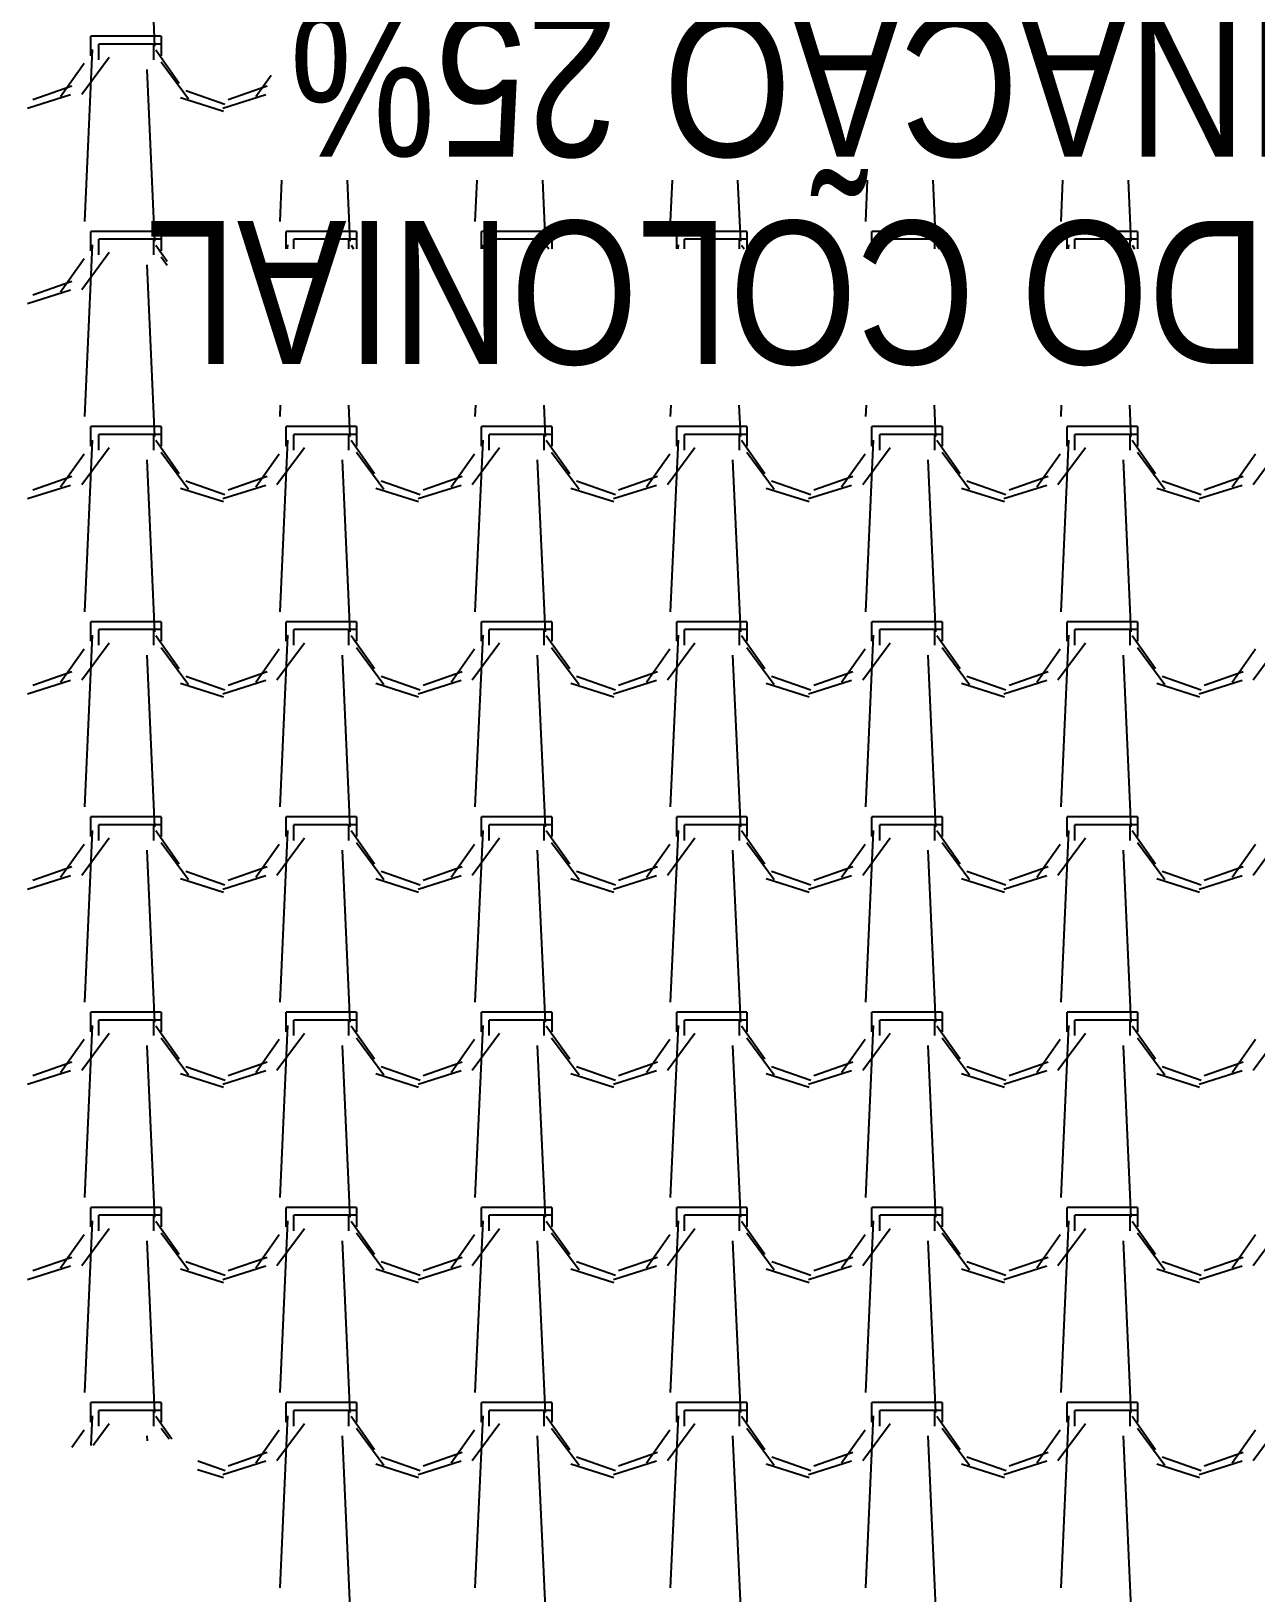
# Model space of a CAD drawing. Header units: millimetres. Extents: x 3923 to 4007, y 744 to 863.
# Drawn here: x 3933.869 to 3935.45, y 845.8 to 847.816 of the extents above; entities that cross this region are included whole.
import ezdxf
from ezdxf.enums import TextEntityAlignment as Align

# ---------------------------------------------------------------- set-up
doc = ezdxf.new("R2010")
doc.units = ezdxf.units.MM
doc.layers.add('-HIDRO', color=8, linetype='Continuous')
doc.layers.add('E-txt-g', color=3, linetype='Continuous')
doc.layers.add('E-Txt-W', color=7, linetype='Continuous', lineweight=20)
doc.styles.add('F2', font='ARIALN.TTF')
doc.styles.add('REG60', font='romans.shx', dxfattribs={"width": 0.8, "height": 0.15})
doc.styles.add('REG80', font='romans.shx', dxfattribs={"width": 0.8, "height": 0.2})

# ---------------------------------------------------------------- blocks, each defined once
blk = doc.blocks.new('TXT-AMB75')
at = {"layer": 'E-txt-g', "style": 'REG80', "width": 0.8, "flags": 8}
blk.add_attdef('TXT', text='', height=0.2, dxfattribs=at).set_placement((0.0055, 0.2964), align=Align.CENTER)
at = {"layer": 'E-Txt-W', "style": 'REG60', "width": 0.8, "flags": 8}
blk.add_attdef('TXT', text='', height=0.15, dxfattribs=at).set_placement((0.0055, 0.0271), align=Align.CENTER)

msp = doc.modelspace()

# ---------------------------------------------------------------- linework, layer by layer
at = {"layer": '-HIDRO', "linetype": 'Continuous'}
for p, q in [((3934.0183, 848.0186), (3934.0284, 847.7968)), ((3934.0268, 847.8096), (3933.9462, 847.8096)), ((3933.9462, 847.7844), (3933.9462, 847.8096)), ((3934.0369, 847.8096), (3934.0268, 847.8096)), ((3934.0369, 847.8096), (3934.0369, 847.7844)), ((3933.9343, 847.7347), (3933.9696, 847.7826)), ((3933.9479, 847.7923), (3933.9378, 847.5705)), ((3934.0268, 847.7995), (3933.9562, 847.7995)), ((3933.9562, 847.7793), (3933.9562, 847.7995)), ((3934.0268, 847.7995), (3934.0268, 847.7793)), ((3934.0369, 847.7995), (3934.0268, 847.7995)), ((3934.0299, 847.792), (3934.0601, 847.7492)), ((3933.907, 847.7317), (3933.9373, 847.7746)), ((3934.0183, 847.7666), (3934.0284, 847.5448)), ((3934.0368, 847.7766), (3934.0721, 847.7288)), ((3933.8711, 847.7279), (3933.9215, 847.7455)), ((3934.1231, 847.7279), (3934.1735, 847.7455)), ((3934.159, 847.7317), (3934.1786, 847.7595)), ((3933.8645, 847.7166), (3933.9199, 847.7343)), ((3934.0617, 847.7303), (3934.1171, 847.7127)), ((3934.0687, 847.7396), (3934.1191, 847.7219)), ((3934.1165, 847.7166), (3934.1719, 847.7343)), ((3934.1922, 847.6239), (3934.1898, 847.5705)), ((3934.2768, 847.6239), (3934.2804, 847.5448)), ((3934.4442, 847.6239), (3934.4418, 847.5705)), ((3934.5288, 847.6239), (3934.5324, 847.5448)), ((3934.6962, 847.6239), (3934.6938, 847.5705)), ((3934.7808, 847.6239), (3934.7844, 847.5448)), ((3934.9482, 847.6239), (3934.9458, 847.5705)), ((3935.0328, 847.6239), (3935.0364, 847.5448)), ((3935.2002, 847.6239), (3935.1978, 847.5705)), ((3935.2848, 847.6239), (3935.2884, 847.5448)), ((3933.9479, 847.5403), (3933.9378, 847.3185)), ((3934.0268, 847.5576), (3933.9462, 847.5576)), ((3933.9462, 847.5324), (3933.9462, 847.5576)), ((3934.0268, 847.5475), (3933.9562, 847.5475)), ((3933.9562, 847.5273), (3933.9562, 847.5475)), ((3934.0369, 847.5576), (3934.0268, 847.5576)), ((3934.0268, 847.5475), (3934.0268, 847.5273)), ((3934.0369, 847.5475), (3934.0268, 847.5475)), ((3934.0299, 847.54), (3934.0447, 847.5191)), ((3934.0369, 847.5576), (3934.0369, 847.5324)), ((3934.2788, 847.5576), (3934.1982, 847.5576)), ((3934.1982, 847.5353), (3934.1982, 847.5576)), ((3934.1999, 847.5403), (3934.1996, 847.5353)), ((3934.2788, 847.5475), (3934.2082, 847.5475)), ((3934.2082, 847.5353), (3934.2082, 847.5475)), ((3934.2889, 847.5576), (3934.2788, 847.5576)), ((3934.2788, 847.5475), (3934.2788, 847.5353)), ((3934.2889, 847.5475), (3934.2788, 847.5475)), ((3934.2819, 847.54), (3934.2852, 847.5353)), ((3934.2889, 847.5576), (3934.2889, 847.5353)), ((3934.5308, 847.5576), (3934.4502, 847.5576)), ((3934.4502, 847.5353), (3934.4502, 847.5576)), ((3934.4519, 847.5403), (3934.4516, 847.5353)), ((3934.5308, 847.5475), (3934.4602, 847.5475)), ((3934.4602, 847.5353), (3934.4602, 847.5475)), ((3934.5409, 847.5576), (3934.5308, 847.5576)), ((3934.5308, 847.5475), (3934.5308, 847.5353)), ((3934.5409, 847.5475), (3934.5308, 847.5475)), ((3934.5339, 847.54), (3934.5372, 847.5353)), ((3934.5409, 847.5576), (3934.5409, 847.5353)), ((3934.7828, 847.5576), (3934.7022, 847.5576)), ((3934.7022, 847.5353), (3934.7022, 847.5576)), ((3934.7039, 847.5403), (3934.7036, 847.5353)), ((3934.7828, 847.5475), (3934.7122, 847.5475)), ((3934.7122, 847.5353), (3934.7122, 847.5475)), ((3934.7929, 847.5576), (3934.7828, 847.5576)), ((3934.7828, 847.5475), (3934.7828, 847.5353)), ((3934.7929, 847.5475), (3934.7828, 847.5475)), ((3934.7859, 847.54), (3934.7892, 847.5353)), ((3934.7929, 847.5576), (3934.7929, 847.5353)), ((3935.0348, 847.5576), (3934.9542, 847.5576)), ((3934.9542, 847.5353), (3934.9542, 847.5576)), ((3934.9559, 847.5403), (3934.9556, 847.5353)), ((3935.0348, 847.5475), (3934.9642, 847.5475)), ((3934.9642, 847.5353), (3934.9642, 847.5475)), ((3935.0449, 847.5576), (3935.0348, 847.5576)), ((3935.0348, 847.5475), (3935.0348, 847.5353)), ((3935.0449, 847.5475), (3935.0348, 847.5475)), ((3935.0379, 847.54), (3935.0412, 847.5353)), ((3935.0449, 847.5576), (3935.0449, 847.5353)), ((3935.2868, 847.5576), (3935.2062, 847.5576)), ((3935.2062, 847.5353), (3935.2062, 847.5576)), ((3935.2079, 847.5403), (3935.2076, 847.5353)), ((3935.2868, 847.5475), (3935.2162, 847.5475)), ((3935.2162, 847.5353), (3935.2162, 847.5475)), ((3935.2969, 847.5576), (3935.2868, 847.5576)), ((3935.2868, 847.5475), (3935.2868, 847.5353)), ((3935.2969, 847.5475), (3935.2868, 847.5475)), ((3935.2899, 847.54), (3935.2932, 847.5353)), ((3935.2969, 847.5576), (3935.2969, 847.5353)), ((3933.907, 847.4797), (3933.9373, 847.5226)), ((3933.9343, 847.4827), (3933.9696, 847.5306)), ((3934.0368, 847.5246), (3934.0447, 847.514)), ((3934.0183, 847.5146), (3934.0284, 847.2928)), ((3933.8645, 847.4646), (3933.9199, 847.4823)), ((3933.8711, 847.4759), (3933.9215, 847.4935)), ((3934.1905, 847.3334), (3934.1898, 847.3185)), ((3934.2785, 847.3334), (3934.2804, 847.2928)), ((3934.4425, 847.3334), (3934.4418, 847.3185)), ((3934.5305, 847.3334), (3934.5324, 847.2928)), ((3934.6945, 847.3334), (3934.6938, 847.3185)), ((3934.7825, 847.3334), (3934.7844, 847.2928)), ((3934.9465, 847.3334), (3934.9458, 847.3185)), ((3935.0345, 847.3334), (3935.0364, 847.2928)), ((3935.1985, 847.3334), (3935.1978, 847.3185)), ((3935.2865, 847.3334), (3935.2884, 847.2928)), ((3934.0268, 847.3056), (3933.9462, 847.3056)), ((3933.9462, 847.2804), (3933.9462, 847.3056)), ((3934.0369, 847.3056), (3934.0268, 847.3056)), ((3934.0369, 847.3056), (3934.0369, 847.2804)), ((3934.2788, 847.3056), (3934.1982, 847.3056)), ((3934.1982, 847.2804), (3934.1982, 847.3056)), ((3934.2889, 847.3056), (3934.2788, 847.3056)), ((3934.2889, 847.3056), (3934.2889, 847.2804)), ((3934.5308, 847.3056), (3934.4502, 847.3056)), ((3934.4502, 847.2804), (3934.4502, 847.3056)), ((3934.5409, 847.3056), (3934.5308, 847.3056)), ((3934.5409, 847.3056), (3934.5409, 847.2804)), ((3934.7828, 847.3056), (3934.7022, 847.3056)), ((3934.7022, 847.2804), (3934.7022, 847.3056)), ((3934.7929, 847.3056), (3934.7828, 847.3056)), ((3934.7929, 847.3056), (3934.7929, 847.2804)), ((3935.0348, 847.3056), (3934.9542, 847.3056)), ((3934.9542, 847.2804), (3934.9542, 847.3056)), ((3935.0449, 847.3056), (3935.0348, 847.3056)), ((3935.0449, 847.3056), (3935.0449, 847.2804)), ((3935.2868, 847.3056), (3935.2062, 847.3056)), ((3935.2062, 847.2804), (3935.2062, 847.3056)), ((3935.2969, 847.3056), (3935.2868, 847.3056)), ((3935.2969, 847.3056), (3935.2969, 847.2804)), ((3933.9343, 847.2307), (3933.9696, 847.2785)), ((3933.9479, 847.2883), (3933.9378, 847.0665)), ((3934.0268, 847.2955), (3933.9562, 847.2955)), ((3933.9562, 847.2753), (3933.9562, 847.2955)), ((3934.0268, 847.2955), (3934.0268, 847.2753)), ((3934.0369, 847.2955), (3934.0268, 847.2955)), ((3934.0299, 847.288), (3934.0601, 847.2452)), ((3934.1863, 847.2307), (3934.2216, 847.2785)), ((3934.1999, 847.2883), (3934.1898, 847.0665)), ((3934.2788, 847.2955), (3934.2082, 847.2955)), ((3934.2082, 847.2753), (3934.2082, 847.2955)), ((3934.2788, 847.2955), (3934.2788, 847.2753)), ((3934.2889, 847.2955), (3934.2788, 847.2955)), ((3934.2819, 847.288), (3934.3121, 847.2452)), ((3934.4383, 847.2307), (3934.4736, 847.2785)), ((3934.4519, 847.2883), (3934.4418, 847.0665)), ((3934.5308, 847.2955), (3934.4602, 847.2955)), ((3934.4602, 847.2753), (3934.4602, 847.2955)), ((3934.5308, 847.2955), (3934.5308, 847.2753)), ((3934.5409, 847.2955), (3934.5308, 847.2955)), ((3934.5339, 847.288), (3934.5641, 847.2452)), ((3934.6903, 847.2307), (3934.7256, 847.2785)), ((3934.7039, 847.2883), (3934.6938, 847.0665)), ((3934.7828, 847.2955), (3934.7122, 847.2955)), ((3934.7122, 847.2753), (3934.7122, 847.2955)), ((3934.7828, 847.2955), (3934.7828, 847.2753)), ((3934.7929, 847.2955), (3934.7828, 847.2955)), ((3934.7859, 847.288), (3934.8161, 847.2452)), ((3934.9423, 847.2307), (3934.9776, 847.2785)), ((3934.9559, 847.2883), (3934.9458, 847.0665)), ((3935.0348, 847.2955), (3934.9642, 847.2955)), ((3934.9642, 847.2753), (3934.9642, 847.2955)), ((3935.0348, 847.2955), (3935.0348, 847.2753)), ((3935.0449, 847.2955), (3935.0348, 847.2955)), ((3935.0379, 847.288), (3935.0681, 847.2452)), ((3935.1943, 847.2307), (3935.2296, 847.2785)), ((3935.2079, 847.2883), (3935.1978, 847.0665)), ((3935.2868, 847.2955), (3935.2162, 847.2955)), ((3935.2162, 847.2753), (3935.2162, 847.2955)), ((3935.2868, 847.2955), (3935.2868, 847.2753)), ((3935.2969, 847.2955), (3935.2868, 847.2955)), ((3935.2899, 847.288), (3935.3202, 847.2452)), ((3935.4463, 847.2307), (3935.4816, 847.2785)), ((3933.907, 847.2277), (3933.9373, 847.2706)), ((3934.0183, 847.2626), (3934.0284, 847.0408)), ((3934.0368, 847.2726), (3934.0721, 847.2248)), ((3934.159, 847.2277), (3934.1893, 847.2706)), ((3934.2703, 847.2626), (3934.2804, 847.0408)), ((3934.2888, 847.2726), (3934.3241, 847.2248)), ((3934.411, 847.2277), (3934.4413, 847.2706)), ((3934.5223, 847.2626), (3934.5324, 847.0408)), ((3934.5408, 847.2726), (3934.5761, 847.2248)), ((3934.663, 847.2277), (3934.6933, 847.2706)), ((3934.7743, 847.2626), (3934.7844, 847.0408)), ((3934.7928, 847.2726), (3934.8281, 847.2248)), ((3934.915, 847.2277), (3934.9453, 847.2706)), ((3935.0263, 847.2626), (3935.0364, 847.0408)), ((3935.0448, 847.2726), (3935.0801, 847.2248)), ((3935.167, 847.2277), (3935.1973, 847.2706)), ((3935.2783, 847.2626), (3935.2884, 847.0408)), ((3935.2968, 847.2726), (3935.3321, 847.2248)), ((3935.419, 847.2277), (3935.4493, 847.2706)), ((3933.8711, 847.2239), (3933.9215, 847.2415)), ((3934.1231, 847.2239), (3934.1735, 847.2415)), ((3934.3751, 847.2239), (3934.4255, 847.2415)), ((3934.6271, 847.2239), (3934.6775, 847.2415)), ((3934.8791, 847.2239), (3934.9295, 847.2415)), ((3935.1311, 847.2239), (3935.1815, 847.2415)), ((3935.3831, 847.2239), (3935.4335, 847.2415)), ((3933.8645, 847.2126), (3933.9199, 847.2302)), ((3934.0617, 847.2263), (3934.1171, 847.2087)), ((3934.0687, 847.2356), (3934.1191, 847.2179)), ((3934.1165, 847.2126), (3934.1719, 847.2302)), ((3934.3137, 847.2263), (3934.3691, 847.2087)), ((3934.3207, 847.2356), (3934.3711, 847.2179)), ((3934.3685, 847.2126), (3934.4239, 847.2302)), ((3934.5657, 847.2263), (3934.6211, 847.2087)), ((3934.5727, 847.2356), (3934.6231, 847.2179)), ((3934.6205, 847.2126), (3934.6759, 847.2302)), ((3934.8177, 847.2263), (3934.8731, 847.2087)), ((3934.8247, 847.2356), (3934.8751, 847.2179)), ((3934.8725, 847.2126), (3934.9279, 847.2302)), ((3935.0697, 847.2263), (3935.1251, 847.2087)), ((3935.0767, 847.2356), (3935.1271, 847.2179)), ((3935.1245, 847.2126), (3935.1799, 847.2302)), ((3935.3217, 847.2263), (3935.3771, 847.2087)), ((3935.3287, 847.2356), (3935.3791, 847.2179)), ((3935.3765, 847.2126), (3935.4319, 847.2302)), ((3933.9479, 847.0363), (3933.9378, 846.8145)), ((3934.0268, 847.0536), (3933.9462, 847.0536)), ((3933.9462, 847.0284), (3933.9462, 847.0536)), ((3934.0268, 847.0435), (3933.9562, 847.0435)), ((3933.9562, 847.0233), (3933.9562, 847.0435)), ((3934.0369, 847.0536), (3934.0268, 847.0536)), ((3934.0268, 847.0435), (3934.0268, 847.0233)), ((3934.0369, 847.0435), (3934.0268, 847.0435)), ((3934.0299, 847.036), (3934.0601, 846.9932)), ((3934.0369, 847.0536), (3934.0369, 847.0284)), ((3934.1999, 847.0363), (3934.1898, 846.8145)), ((3934.2788, 847.0536), (3934.1982, 847.0536)), ((3934.1982, 847.0284), (3934.1982, 847.0536)), ((3934.2788, 847.0435), (3934.2082, 847.0435)), ((3934.2082, 847.0233), (3934.2082, 847.0435)), ((3934.2889, 847.0536), (3934.2788, 847.0536)), ((3934.2788, 847.0435), (3934.2788, 847.0233)), ((3934.2889, 847.0435), (3934.2788, 847.0435)), ((3934.2819, 847.036), (3934.3121, 846.9932)), ((3934.2889, 847.0536), (3934.2889, 847.0284)), ((3934.4519, 847.0363), (3934.4418, 846.8145)), ((3934.5308, 847.0536), (3934.4502, 847.0536)), ((3934.4502, 847.0284), (3934.4502, 847.0536)), ((3934.5308, 847.0435), (3934.4602, 847.0435)), ((3934.4602, 847.0233), (3934.4602, 847.0435)), ((3934.5409, 847.0536), (3934.5308, 847.0536)), ((3934.5308, 847.0435), (3934.5308, 847.0233)), ((3934.5409, 847.0435), (3934.5308, 847.0435)), ((3934.5339, 847.036), (3934.5641, 846.9932)), ((3934.5409, 847.0536), (3934.5409, 847.0284)), ((3934.7039, 847.0363), (3934.6938, 846.8145)), ((3934.7828, 847.0536), (3934.7022, 847.0536)), ((3934.7022, 847.0284), (3934.7022, 847.0536)), ((3934.7828, 847.0435), (3934.7122, 847.0435)), ((3934.7122, 847.0233), (3934.7122, 847.0435)), ((3934.7929, 847.0536), (3934.7828, 847.0536)), ((3934.7828, 847.0435), (3934.7828, 847.0233)), ((3934.7929, 847.0435), (3934.7828, 847.0435)), ((3934.7859, 847.036), (3934.8161, 846.9932)), ((3934.7929, 847.0536), (3934.7929, 847.0284)), ((3934.9559, 847.0363), (3934.9458, 846.8145)), ((3935.0348, 847.0536), (3934.9542, 847.0536)), ((3934.9542, 847.0284), (3934.9542, 847.0536)), ((3935.0348, 847.0435), (3934.9642, 847.0435)), ((3934.9642, 847.0233), (3934.9642, 847.0435)), ((3935.0449, 847.0536), (3935.0348, 847.0536)), ((3935.0348, 847.0435), (3935.0348, 847.0233)), ((3935.0449, 847.0435), (3935.0348, 847.0435)), ((3935.0379, 847.036), (3935.0681, 846.9932)), ((3935.0449, 847.0536), (3935.0449, 847.0284)), ((3935.2079, 847.0363), (3935.1978, 846.8145)), ((3935.2868, 847.0536), (3935.2062, 847.0536)), ((3935.2062, 847.0284), (3935.2062, 847.0536)), ((3935.2868, 847.0435), (3935.2162, 847.0435)), ((3935.2162, 847.0233), (3935.2162, 847.0435)), ((3935.2969, 847.0536), (3935.2868, 847.0536)), ((3935.2868, 847.0435), (3935.2868, 847.0233)), ((3935.2969, 847.0435), (3935.2868, 847.0435)), ((3935.2899, 847.036), (3935.3201, 846.9932)), ((3935.2969, 847.0536), (3935.2969, 847.0284)), ((3933.907, 846.9757), (3933.9373, 847.0186)), ((3933.9343, 846.9787), (3933.9696, 847.0265)), ((3934.0368, 847.0206), (3934.0721, 846.9728)), ((3934.159, 846.9757), (3934.1893, 847.0186)), ((3934.1863, 846.9787), (3934.2216, 847.0265)), ((3934.2888, 847.0206), (3934.3241, 846.9728)), ((3934.411, 846.9757), (3934.4413, 847.0186)), ((3934.4383, 846.9787), (3934.4736, 847.0265)), ((3934.5408, 847.0206), (3934.5761, 846.9728)), ((3934.663, 846.9757), (3934.6933, 847.0186)), ((3934.6903, 846.9787), (3934.7256, 847.0265)), ((3934.7928, 847.0206), (3934.8281, 846.9728)), ((3934.915, 846.9757), (3934.9453, 847.0186)), ((3934.9423, 846.9787), (3934.9776, 847.0265)), ((3935.0448, 847.0206), (3935.0801, 846.9728)), ((3935.167, 846.9757), (3935.1973, 847.0186)), ((3935.1943, 846.9787), (3935.2296, 847.0265)), ((3935.2968, 847.0206), (3935.3321, 846.9728)), ((3935.419, 846.9757), (3935.4493, 847.0186)), ((3935.4463, 846.9787), (3935.4816, 847.0265)), ((3934.0183, 847.0106), (3934.0284, 846.7888)), ((3934.2703, 847.0106), (3934.2804, 846.7888)), ((3934.5223, 847.0106), (3934.5324, 846.7888)), ((3934.7743, 847.0106), (3934.7844, 846.7888)), ((3935.0263, 847.0106), (3935.0364, 846.7888)), ((3935.2783, 847.0106), (3935.2884, 846.7888)), ((3933.8645, 846.9606), (3933.9199, 846.9782)), ((3933.8711, 846.9719), (3933.9215, 846.9895)), ((3934.0687, 846.9836), (3934.1191, 846.9659)), ((3934.1165, 846.9606), (3934.1719, 846.9782)), ((3934.1231, 846.9719), (3934.1735, 846.9895)), ((3934.3207, 846.9836), (3934.3711, 846.9659)), ((3934.3685, 846.9606), (3934.4239, 846.9782)), ((3934.3751, 846.9719), (3934.4255, 846.9895)), ((3934.5727, 846.9836), (3934.6231, 846.9659)), ((3934.6205, 846.9606), (3934.6759, 846.9782)), ((3934.6271, 846.9719), (3934.6775, 846.9895)), ((3934.8247, 846.9836), (3934.8751, 846.9659)), ((3934.8725, 846.9606), (3934.9279, 846.9782)), ((3934.8791, 846.9719), (3934.9295, 846.9895)), ((3935.0767, 846.9836), (3935.1271, 846.9659)), ((3935.1245, 846.9606), (3935.1799, 846.9782)), ((3935.1311, 846.9719), (3935.1815, 846.9895)), ((3935.3287, 846.9836), (3935.3791, 846.9659)), ((3935.3765, 846.9606), (3935.4319, 846.9782)), ((3935.3831, 846.9719), (3935.4335, 846.9895)), ((3934.0617, 846.9743), (3934.1171, 846.9567)), ((3934.3137, 846.9743), (3934.3691, 846.9567)), ((3934.5657, 846.9743), (3934.6211, 846.9567)), ((3934.8177, 846.9743), (3934.8731, 846.9567)), ((3935.0697, 846.9743), (3935.1251, 846.9567)), ((3935.3217, 846.9743), (3935.3771, 846.9567)), ((3934.0268, 846.8016), (3933.9462, 846.8016)), ((3933.9462, 846.7764), (3933.9462, 846.8016)), ((3934.0369, 846.8016), (3934.0268, 846.8016)), ((3934.0369, 846.8016), (3934.0369, 846.7764)), ((3934.2788, 846.8016), (3934.1982, 846.8016)), ((3934.1982, 846.7764), (3934.1982, 846.8016)), ((3934.2889, 846.8016), (3934.2788, 846.8016)), ((3934.2889, 846.8016), (3934.2889, 846.7764)), ((3934.5308, 846.8016), (3934.4502, 846.8016)), ((3934.4502, 846.7764), (3934.4502, 846.8016)), ((3934.5409, 846.8016), (3934.5308, 846.8016)), ((3934.5409, 846.8016), (3934.5409, 846.7764)), ((3934.7828, 846.8016), (3934.7022, 846.8016)), ((3934.7022, 846.7764), (3934.7022, 846.8016)), ((3934.7929, 846.8016), (3934.7828, 846.8016)), ((3934.7929, 846.8016), (3934.7929, 846.7764)), ((3935.0348, 846.8016), (3934.9542, 846.8016)), ((3934.9542, 846.7764), (3934.9542, 846.8016)), ((3935.0449, 846.8016), (3935.0348, 846.8016)), ((3935.0449, 846.8016), (3935.0449, 846.7764)), ((3935.2868, 846.8016), (3935.2062, 846.8016)), ((3935.2062, 846.7764), (3935.2062, 846.8016)), ((3935.2969, 846.8016), (3935.2868, 846.8016)), ((3935.2969, 846.8016), (3935.2969, 846.7764)), ((3933.9343, 846.7267), (3933.9696, 846.7745)), ((3933.9479, 846.7843), (3933.9378, 846.5625)), ((3934.0268, 846.7915), (3933.9562, 846.7915)), ((3933.9562, 846.7713), (3933.9562, 846.7915)), ((3934.0268, 846.7915), (3934.0268, 846.7713)), ((3934.0369, 846.7915), (3934.0268, 846.7915)), ((3934.0299, 846.784), (3934.0601, 846.7412)), ((3934.1863, 846.7267), (3934.2216, 846.7745)), ((3934.1999, 846.7843), (3934.1898, 846.5625)), ((3934.2788, 846.7915), (3934.2082, 846.7915)), ((3934.2082, 846.7713), (3934.2082, 846.7915)), ((3934.2788, 846.7915), (3934.2788, 846.7713)), ((3934.2889, 846.7915), (3934.2788, 846.7915)), ((3934.2819, 846.784), (3934.3121, 846.7412)), ((3934.4383, 846.7267), (3934.4736, 846.7745)), ((3934.4519, 846.7843), (3934.4418, 846.5625)), ((3934.5308, 846.7915), (3934.4602, 846.7915)), ((3934.4602, 846.7713), (3934.4602, 846.7915)), ((3934.5308, 846.7915), (3934.5308, 846.7713)), ((3934.5409, 846.7915), (3934.5308, 846.7915)), ((3934.5339, 846.784), (3934.5641, 846.7412)), ((3934.6903, 846.7267), (3934.7256, 846.7745)), ((3934.7039, 846.7843), (3934.6938, 846.5625)), ((3934.7828, 846.7915), (3934.7122, 846.7915)), ((3934.7122, 846.7713), (3934.7122, 846.7915)), ((3934.7828, 846.7915), (3934.7828, 846.7713)), ((3934.7929, 846.7915), (3934.7828, 846.7915)), ((3934.7859, 846.784), (3934.8161, 846.7412)), ((3934.9423, 846.7267), (3934.9776, 846.7745)), ((3934.9559, 846.7843), (3934.9458, 846.5625)), ((3935.0348, 846.7915), (3934.9642, 846.7915)), ((3934.9642, 846.7713), (3934.9642, 846.7915)), ((3935.0348, 846.7915), (3935.0348, 846.7713)), ((3935.0449, 846.7915), (3935.0348, 846.7915)), ((3935.0379, 846.784), (3935.0681, 846.7412)), ((3935.1943, 846.7267), (3935.2296, 846.7745)), ((3935.2079, 846.7843), (3935.1978, 846.5625)), ((3935.2868, 846.7915), (3935.2162, 846.7915)), ((3935.2162, 846.7713), (3935.2162, 846.7915)), ((3935.2868, 846.7915), (3935.2868, 846.7713)), ((3935.2969, 846.7915), (3935.2868, 846.7915)), ((3935.2899, 846.784), (3935.3201, 846.7412)), ((3935.4463, 846.7267), (3935.4816, 846.7745)), ((3933.907, 846.7237), (3933.9373, 846.7666)), ((3934.0183, 846.7586), (3934.0284, 846.5368)), ((3934.0368, 846.7686), (3934.0721, 846.7208)), ((3934.159, 846.7237), (3934.1893, 846.7666)), ((3934.2703, 846.7586), (3934.2804, 846.5368)), ((3934.2888, 846.7686), (3934.3241, 846.7208)), ((3934.411, 846.7237), (3934.4413, 846.7666)), ((3934.5223, 846.7586), (3934.5324, 846.5368)), ((3934.5408, 846.7686), (3934.5761, 846.7208)), ((3934.663, 846.7237), (3934.6933, 846.7666)), ((3934.7743, 846.7586), (3934.7844, 846.5368)), ((3934.7928, 846.7686), (3934.8281, 846.7208)), ((3934.915, 846.7237), (3934.9453, 846.7666)), ((3935.0263, 846.7586), (3935.0364, 846.5368)), ((3935.0448, 846.7686), (3935.0801, 846.7208)), ((3935.167, 846.7237), (3935.1973, 846.7666)), ((3935.2783, 846.7586), (3935.2884, 846.5368)), ((3935.2968, 846.7686), (3935.3321, 846.7208)), ((3935.419, 846.7237), (3935.4493, 846.7666)), ((3933.8711, 846.7199), (3933.9215, 846.7375)), ((3934.1231, 846.7199), (3934.1735, 846.7375)), ((3934.3751, 846.7199), (3934.4255, 846.7375)), ((3934.6271, 846.7199), (3934.6775, 846.7375)), ((3934.8791, 846.7199), (3934.9295, 846.7375)), ((3935.1311, 846.7199), (3935.1815, 846.7375)), ((3935.3831, 846.7199), (3935.4335, 846.7375)), ((3933.8645, 846.7086), (3933.9199, 846.7262)), ((3934.0617, 846.7223), (3934.1171, 846.7047)), ((3934.0687, 846.7316), (3934.1191, 846.7139)), ((3934.1165, 846.7086), (3934.1719, 846.7262)), ((3934.3137, 846.7223), (3934.3691, 846.7047)), ((3934.3207, 846.7316), (3934.3711, 846.7139)), ((3934.3685, 846.7086), (3934.4239, 846.7262)), ((3934.5657, 846.7223), (3934.6211, 846.7047)), ((3934.5727, 846.7316), (3934.6231, 846.7139)), ((3934.6205, 846.7086), (3934.6759, 846.7262)), ((3934.8177, 846.7223), (3934.8731, 846.7047)), ((3934.8247, 846.7316), (3934.8751, 846.7139)), ((3934.8725, 846.7086), (3934.9279, 846.7262)), ((3935.0697, 846.7223), (3935.1251, 846.7047)), ((3935.0767, 846.7316), (3935.1271, 846.7139)), ((3935.1245, 846.7086), (3935.1799, 846.7262)), ((3935.3217, 846.7223), (3935.3771, 846.7047)), ((3935.3287, 846.7316), (3935.3791, 846.7139)), ((3935.3765, 846.7086), (3935.4319, 846.7262)), ((3933.9479, 846.5323), (3933.9378, 846.3105)), ((3934.0268, 846.5496), (3933.9462, 846.5496)), ((3933.9462, 846.5244), (3933.9462, 846.5496)), ((3934.0268, 846.5395), (3933.9562, 846.5395)), ((3933.9562, 846.5193), (3933.9562, 846.5395)), ((3934.0369, 846.5496), (3934.0268, 846.5496)), ((3934.0268, 846.5395), (3934.0268, 846.5193)), ((3934.0369, 846.5395), (3934.0268, 846.5395)), ((3934.0299, 846.532), (3934.0601, 846.4892)), ((3934.0369, 846.5496), (3934.0369, 846.5244)), ((3934.1999, 846.5323), (3934.1898, 846.3105)), ((3934.2788, 846.5496), (3934.1982, 846.5496)), ((3934.1982, 846.5244), (3934.1982, 846.5496)), ((3934.2788, 846.5395), (3934.2082, 846.5395)), ((3934.2082, 846.5193), (3934.2082, 846.5395)), ((3934.2889, 846.5496), (3934.2788, 846.5496)), ((3934.2788, 846.5395), (3934.2788, 846.5193)), ((3934.2889, 846.5395), (3934.2788, 846.5395)), ((3934.2819, 846.532), (3934.3121, 846.4892)), ((3934.2889, 846.5496), (3934.2889, 846.5244)), ((3934.4519, 846.5323), (3934.4418, 846.3105)), ((3934.5308, 846.5496), (3934.4502, 846.5496)), ((3934.4502, 846.5244), (3934.4502, 846.5496)), ((3934.5308, 846.5395), (3934.4602, 846.5395)), ((3934.4602, 846.5193), (3934.4602, 846.5395)), ((3934.5409, 846.5496), (3934.5308, 846.5496)), ((3934.5308, 846.5395), (3934.5308, 846.5193)), ((3934.5409, 846.5395), (3934.5308, 846.5395)), ((3934.5339, 846.532), (3934.5641, 846.4892)), ((3934.5409, 846.5496), (3934.5409, 846.5244)), ((3934.7039, 846.5323), (3934.6938, 846.3105)), ((3934.7828, 846.5496), (3934.7022, 846.5496)), ((3934.7022, 846.5244), (3934.7022, 846.5496)), ((3934.7828, 846.5395), (3934.7122, 846.5395)), ((3934.7122, 846.5193), (3934.7122, 846.5395)), ((3934.7929, 846.5496), (3934.7828, 846.5496)), ((3934.7828, 846.5395), (3934.7828, 846.5193)), ((3934.7929, 846.5395), (3934.7828, 846.5395)), ((3934.7859, 846.532), (3934.8161, 846.4892)), ((3934.7929, 846.5496), (3934.7929, 846.5244)), ((3934.9559, 846.5323), (3934.9458, 846.3105)), ((3935.0348, 846.5496), (3934.9542, 846.5496)), ((3934.9542, 846.5244), (3934.9542, 846.5496)), ((3935.0348, 846.5395), (3934.9642, 846.5395)), ((3934.9642, 846.5193), (3934.9642, 846.5395)), ((3935.0449, 846.5496), (3935.0348, 846.5496)), ((3935.0348, 846.5395), (3935.0348, 846.5193)), ((3935.0449, 846.5395), (3935.0348, 846.5395)), ((3935.0379, 846.532), (3935.0681, 846.4892)), ((3935.0449, 846.5496), (3935.0449, 846.5244)), ((3935.2079, 846.5323), (3935.1978, 846.3105)), ((3935.2868, 846.5496), (3935.2062, 846.5496)), ((3935.2062, 846.5244), (3935.2062, 846.5496)), ((3935.2868, 846.5395), (3935.2162, 846.5395)), ((3935.2162, 846.5193), (3935.2162, 846.5395)), ((3935.2969, 846.5496), (3935.2868, 846.5496)), ((3935.2868, 846.5395), (3935.2868, 846.5193)), ((3935.2969, 846.5395), (3935.2868, 846.5395)), ((3935.2899, 846.532), (3935.3201, 846.4892)), ((3935.2969, 846.5496), (3935.2969, 846.5244)), ((3933.907, 846.4717), (3933.9373, 846.5146)), ((3933.9343, 846.4747), (3933.9696, 846.5225)), ((3934.0368, 846.5166), (3934.0721, 846.4688)), ((3934.159, 846.4717), (3934.1893, 846.5146)), ((3934.1863, 846.4747), (3934.2216, 846.5225)), ((3934.2888, 846.5166), (3934.3241, 846.4688)), ((3934.411, 846.4717), (3934.4413, 846.5146)), ((3934.4383, 846.4747), (3934.4736, 846.5225)), ((3934.5408, 846.5166), (3934.5761, 846.4688)), ((3934.663, 846.4717), (3934.6933, 846.5146)), ((3934.6903, 846.4747), (3934.7256, 846.5225)), ((3934.7928, 846.5166), (3934.8281, 846.4688)), ((3934.915, 846.4717), (3934.9453, 846.5146)), ((3934.9423, 846.4747), (3934.9776, 846.5225)), ((3935.0448, 846.5166), (3935.0801, 846.4688)), ((3935.167, 846.4717), (3935.1973, 846.5146)), ((3935.1943, 846.4747), (3935.2296, 846.5225)), ((3935.2968, 846.5166), (3935.3321, 846.4688)), ((3935.419, 846.4717), (3935.4493, 846.5146)), ((3935.4463, 846.4747), (3935.4816, 846.5225)), ((3934.0183, 846.5066), (3934.0284, 846.2848)), ((3934.2703, 846.5066), (3934.2804, 846.2848)), ((3934.5223, 846.5066), (3934.5324, 846.2848)), ((3934.7743, 846.5066), (3934.7844, 846.2848)), ((3935.0263, 846.5066), (3935.0364, 846.2848)), ((3935.2783, 846.5066), (3935.2884, 846.2848)), ((3933.8645, 846.4566), (3933.9199, 846.4742)), ((3933.8711, 846.4679), (3933.9215, 846.4855)), ((3934.0688, 846.4796), (3934.1192, 846.4619)), ((3934.1165, 846.4566), (3934.1719, 846.4742)), ((3934.1231, 846.4679), (3934.1735, 846.4855)), ((3934.3207, 846.4796), (3934.3711, 846.4619)), ((3934.3685, 846.4566), (3934.4239, 846.4742)), ((3934.3751, 846.4679), (3934.4255, 846.4855)), ((3934.5727, 846.4796), (3934.6231, 846.4619)), ((3934.6205, 846.4566), (3934.6759, 846.4742)), ((3934.6271, 846.4679), (3934.6775, 846.4855)), ((3934.8247, 846.4796), (3934.8751, 846.4619)), ((3934.8725, 846.4566), (3934.9279, 846.4742)), ((3934.8791, 846.4679), (3934.9295, 846.4855)), ((3935.0767, 846.4796), (3935.1271, 846.4619)), ((3935.1245, 846.4566), (3935.1799, 846.4742)), ((3935.1311, 846.4679), (3935.1815, 846.4855)), ((3935.3287, 846.4796), (3935.3791, 846.4619)), ((3935.3765, 846.4566), (3935.4319, 846.4742)), ((3935.3831, 846.4679), (3935.4335, 846.4855)), ((3934.0617, 846.4703), (3934.1171, 846.4527)), ((3934.3137, 846.4703), (3934.3691, 846.4527)), ((3934.5657, 846.4703), (3934.6211, 846.4527)), ((3934.8177, 846.4703), (3934.8731, 846.4527)), ((3935.0697, 846.4703), (3935.1251, 846.4527)), ((3935.3217, 846.4703), (3935.3771, 846.4527)), ((3934.0268, 846.2976), (3933.9462, 846.2976)), ((3933.9462, 846.2724), (3933.9462, 846.2976)), ((3934.0369, 846.2976), (3934.0268, 846.2976)), ((3934.0369, 846.2976), (3934.0369, 846.2724)), ((3934.2788, 846.2976), (3934.1982, 846.2976)), ((3934.1982, 846.2724), (3934.1982, 846.2976)), ((3934.2889, 846.2976), (3934.2788, 846.2976)), ((3934.2889, 846.2976), (3934.2889, 846.2724)), ((3934.5308, 846.2976), (3934.4502, 846.2976)), ((3934.4502, 846.2724), (3934.4502, 846.2976)), ((3934.5409, 846.2976), (3934.5308, 846.2976)), ((3934.5409, 846.2976), (3934.5409, 846.2724)), ((3934.7828, 846.2976), (3934.7022, 846.2976)), ((3934.7022, 846.2724), (3934.7022, 846.2976)), ((3934.7929, 846.2976), (3934.7828, 846.2976)), ((3934.7929, 846.2976), (3934.7929, 846.2724)), ((3935.0348, 846.2976), (3934.9542, 846.2976)), ((3934.9542, 846.2724), (3934.9542, 846.2976)), ((3935.0449, 846.2976), (3935.0348, 846.2976)), ((3935.0449, 846.2976), (3935.0449, 846.2724)), ((3935.2868, 846.2976), (3935.2062, 846.2976)), ((3935.2062, 846.2724), (3935.2062, 846.2976)), ((3935.2969, 846.2976), (3935.2868, 846.2976)), ((3935.2969, 846.2976), (3935.2969, 846.2724)), ((3933.9343, 846.2227), (3933.9696, 846.2705)), ((3933.9479, 846.2803), (3933.9378, 846.0585)), ((3934.0268, 846.2875), (3933.9562, 846.2875)), ((3933.9562, 846.2673), (3933.9562, 846.2875)), ((3934.0268, 846.2875), (3934.0268, 846.2673)), ((3934.0369, 846.2875), (3934.0268, 846.2875)), ((3934.0299, 846.28), (3934.0601, 846.2372)), ((3934.1863, 846.2227), (3934.2216, 846.2705)), ((3934.1999, 846.2803), (3934.1898, 846.0585)), ((3934.2788, 846.2875), (3934.2082, 846.2875)), ((3934.2082, 846.2673), (3934.2082, 846.2875)), ((3934.2788, 846.2875), (3934.2788, 846.2673)), ((3934.2889, 846.2875), (3934.2788, 846.2875)), ((3934.2819, 846.28), (3934.3121, 846.2372)), ((3934.4383, 846.2227), (3934.4736, 846.2705)), ((3934.4519, 846.2803), (3934.4418, 846.0585)), ((3934.5308, 846.2875), (3934.4602, 846.2875)), ((3934.4602, 846.2673), (3934.4602, 846.2875)), ((3934.5308, 846.2875), (3934.5308, 846.2673)), ((3934.5409, 846.2875), (3934.5308, 846.2875)), ((3934.5339, 846.28), (3934.5641, 846.2372)), ((3934.6903, 846.2227), (3934.7256, 846.2705)), ((3934.7039, 846.2803), (3934.6938, 846.0585)), ((3934.7828, 846.2875), (3934.7122, 846.2875)), ((3934.7122, 846.2673), (3934.7122, 846.2875)), ((3934.7828, 846.2875), (3934.7828, 846.2673)), ((3934.7929, 846.2875), (3934.7828, 846.2875)), ((3934.7859, 846.28), (3934.8161, 846.2372)), ((3934.9423, 846.2227), (3934.9776, 846.2705)), ((3934.9559, 846.2803), (3934.9458, 846.0585)), ((3935.0348, 846.2875), (3934.9642, 846.2875)), ((3934.9642, 846.2673), (3934.9642, 846.2875)), ((3935.0348, 846.2875), (3935.0348, 846.2673)), ((3935.0449, 846.2875), (3935.0348, 846.2875)), ((3935.0379, 846.28), (3935.0681, 846.2372)), ((3935.1943, 846.2227), (3935.2296, 846.2705)), ((3935.2079, 846.2803), (3935.1978, 846.0585)), ((3935.2868, 846.2875), (3935.2162, 846.2875)), ((3935.2162, 846.2673), (3935.2162, 846.2875)), ((3935.2868, 846.2875), (3935.2868, 846.2673)), ((3935.2969, 846.2875), (3935.2868, 846.2875)), ((3935.2899, 846.28), (3935.3201, 846.2372)), ((3935.4463, 846.2227), (3935.4816, 846.2705)), ((3933.907, 846.2197), (3933.9373, 846.2626)), ((3934.0183, 846.2546), (3934.0284, 846.0328)), ((3934.0368, 846.2646), (3934.0721, 846.2168)), ((3934.159, 846.2197), (3934.1893, 846.2626)), ((3934.2703, 846.2546), (3934.2804, 846.0328)), ((3934.2888, 846.2646), (3934.3241, 846.2168)), ((3934.411, 846.2197), (3934.4413, 846.2626)), ((3934.5223, 846.2546), (3934.5324, 846.0328)), ((3934.5408, 846.2646), (3934.5761, 846.2168)), ((3934.663, 846.2197), (3934.6933, 846.2626)), ((3934.7743, 846.2546), (3934.7844, 846.0328)), ((3934.7928, 846.2646), (3934.8281, 846.2168)), ((3934.915, 846.2197), (3934.9453, 846.2626)), ((3935.0263, 846.2546), (3935.0364, 846.0328)), ((3935.0448, 846.2646), (3935.0801, 846.2168)), ((3935.167, 846.2197), (3935.1973, 846.2626)), ((3935.2783, 846.2546), (3935.2884, 846.0328)), ((3935.2968, 846.2646), (3935.3321, 846.2168)), ((3935.419, 846.2197), (3935.4493, 846.2626)), ((3933.8711, 846.2159), (3933.9215, 846.2335)), ((3934.1231, 846.2159), (3934.1735, 846.2335)), ((3934.3751, 846.2159), (3934.4255, 846.2335)), ((3934.6271, 846.2159), (3934.6775, 846.2335)), ((3934.8791, 846.2159), (3934.9295, 846.2335)), ((3935.1311, 846.2159), (3935.1815, 846.2335)), ((3935.3831, 846.2159), (3935.4335, 846.2335)), ((3933.8645, 846.2046), (3933.9199, 846.2222)), ((3934.0617, 846.2183), (3934.1171, 846.2007)), ((3934.0688, 846.2276), (3934.1192, 846.2099)), ((3934.1165, 846.2046), (3934.1719, 846.2222)), ((3934.3137, 846.2183), (3934.3691, 846.2007)), ((3934.3208, 846.2276), (3934.3712, 846.2099)), ((3934.3685, 846.2046), (3934.4239, 846.2222)), ((3934.5657, 846.2183), (3934.6211, 846.2007)), ((3934.5728, 846.2276), (3934.6232, 846.2099)), ((3934.6205, 846.2046), (3934.6759, 846.2222)), ((3934.8177, 846.2183), (3934.8731, 846.2007)), ((3934.8248, 846.2276), (3934.8752, 846.2099)), ((3934.8725, 846.2046), (3934.9279, 846.2222)), ((3935.0697, 846.2183), (3935.1251, 846.2007)), ((3935.0767, 846.2276), (3935.1271, 846.2099)), ((3935.1245, 846.2046), (3935.1799, 846.2222)), ((3935.3217, 846.2183), (3935.3771, 846.2007)), ((3935.3287, 846.2276), (3935.3791, 846.2099)), ((3935.3765, 846.2046), (3935.4319, 846.2222)), ((3933.9479, 846.0283), (3933.9461, 845.9902)), ((3934.0268, 846.0456), (3933.9462, 846.0456)), ((3933.9462, 846.0204), (3933.9462, 846.0456)), ((3934.0268, 846.0355), (3933.9562, 846.0355)), ((3933.9562, 846.0153), (3933.9562, 846.0355)), ((3934.0369, 846.0456), (3934.0268, 846.0456)), ((3934.0268, 846.0355), (3934.0268, 846.0153)), ((3934.0369, 846.0355), (3934.0268, 846.0355)), ((3934.0299, 846.028), (3934.0504, 845.999)), ((3934.0369, 846.0456), (3934.0369, 846.0204)), ((3934.1999, 846.0283), (3934.1898, 845.8065)), ((3934.2788, 846.0456), (3934.1982, 846.0456)), ((3934.1982, 846.0204), (3934.1982, 846.0456)), ((3934.2788, 846.0355), (3934.2082, 846.0355)), ((3934.2082, 846.0153), (3934.2082, 846.0355)), ((3934.2889, 846.0456), (3934.2788, 846.0456)), ((3934.2788, 846.0355), (3934.2788, 846.0153)), ((3934.2889, 846.0355), (3934.2788, 846.0355)), ((3934.2819, 846.028), (3934.3121, 845.9852)), ((3934.2889, 846.0456), (3934.2889, 846.0204)), ((3934.4519, 846.0283), (3934.4418, 845.8065)), ((3934.5308, 846.0456), (3934.4502, 846.0456)), ((3934.4502, 846.0204), (3934.4502, 846.0456)), ((3934.5308, 846.0355), (3934.4602, 846.0355)), ((3934.4602, 846.0153), (3934.4602, 846.0355)), ((3934.5409, 846.0456), (3934.5308, 846.0456)), ((3934.5308, 846.0355), (3934.5308, 846.0153)), ((3934.5409, 846.0355), (3934.5308, 846.0355)), ((3934.5339, 846.028), (3934.5641, 845.9852)), ((3934.5409, 846.0456), (3934.5409, 846.0204)), ((3934.7039, 846.0283), (3934.6938, 845.8065)), ((3934.7828, 846.0456), (3934.7022, 846.0456)), ((3934.7022, 846.0204), (3934.7022, 846.0456)), ((3934.7828, 846.0355), (3934.7122, 846.0355)), ((3934.7122, 846.0153), (3934.7122, 846.0355)), ((3934.7929, 846.0456), (3934.7828, 846.0456)), ((3934.7828, 846.0355), (3934.7828, 846.0153)), ((3934.7929, 846.0355), (3934.7828, 846.0355)), ((3934.7859, 846.028), (3934.8161, 845.9852)), ((3934.7929, 846.0456), (3934.7929, 846.0204)), ((3934.9559, 846.0283), (3934.9458, 845.8065)), ((3935.0348, 846.0456), (3934.9542, 846.0456)), ((3934.9542, 846.0204), (3934.9542, 846.0456)), ((3935.0348, 846.0355), (3934.9642, 846.0355)), ((3934.9642, 846.0153), (3934.9642, 846.0355)), ((3935.0449, 846.0456), (3935.0348, 846.0456)), ((3935.0348, 846.0355), (3935.0348, 846.0153)), ((3935.0449, 846.0355), (3935.0348, 846.0355)), ((3935.0379, 846.028), (3935.0681, 845.9852)), ((3935.0449, 846.0456), (3935.0449, 846.0204)), ((3935.2079, 846.0283), (3935.1978, 845.8065)), ((3935.2868, 846.0456), (3935.2062, 846.0456)), ((3935.2062, 846.0204), (3935.2062, 846.0456)), ((3935.2868, 846.0355), (3935.2162, 846.0355)), ((3935.2162, 846.0153), (3935.2162, 846.0355)), ((3935.2969, 846.0456), (3935.2868, 846.0456)), ((3935.2868, 846.0355), (3935.2868, 846.0153)), ((3935.2969, 846.0355), (3935.2868, 846.0355)), ((3935.2899, 846.028), (3935.3201, 845.9852)), ((3935.2969, 846.0456), (3935.2969, 846.0204)), ((3933.9214, 845.9881), (3933.9373, 846.0106)), ((3933.9489, 845.9904), (3933.9696, 846.0185)), ((3934.0368, 846.0126), (3934.047, 845.9988)), ((3934.159, 845.9677), (3934.1893, 846.0106)), ((3934.1863, 845.9707), (3934.2216, 846.0185)), ((3934.2888, 846.0126), (3934.3241, 845.9648)), ((3934.411, 845.9677), (3934.4413, 846.0106)), ((3934.4383, 845.9707), (3934.4736, 846.0185)), ((3934.5408, 846.0126), (3934.5761, 845.9648)), ((3934.663, 845.9677), (3934.6933, 846.0106)), ((3934.6903, 845.9707), (3934.7256, 846.0185)), ((3934.7928, 846.0126), (3934.8281, 845.9648)), ((3934.915, 845.9677), (3934.9453, 846.0106)), ((3934.9423, 845.9707), (3934.9776, 846.0185)), ((3935.0448, 846.0126), (3935.0801, 845.9648)), ((3935.167, 845.9677), (3935.1973, 846.0106)), ((3935.1943, 845.9707), (3935.2296, 846.0185)), ((3935.2968, 846.0126), (3935.3321, 845.9648)), ((3935.419, 845.9677), (3935.4493, 846.0106)), ((3935.4463, 845.9707), (3935.4816, 846.0185)), ((3934.0183, 846.0026), (3934.0186, 845.9963)), ((3934.2703, 846.0026), (3934.2804, 845.7808)), ((3934.5223, 846.0026), (3934.5324, 845.7808)), ((3934.7743, 846.0026), (3934.7844, 845.7808)), ((3935.0263, 846.0026), (3935.0364, 845.7808)), ((3935.2783, 846.0026), (3935.2884, 845.7808)), ((3934.0841, 845.9702), (3934.1192, 845.9579)), ((3934.1165, 845.9526), (3934.1719, 845.9702)), ((3934.1231, 845.9639), (3934.1735, 845.9815)), ((3934.3208, 845.9756), (3934.3712, 845.9579)), ((3934.3685, 845.9526), (3934.4239, 845.9702)), ((3934.3751, 845.9639), (3934.4255, 845.9815)), ((3934.5728, 845.9756), (3934.6232, 845.9579)), ((3934.6205, 845.9526), (3934.6759, 845.9702)), ((3934.6271, 845.9639), (3934.6775, 845.9815)), ((3934.8248, 845.9756), (3934.8752, 845.9579)), ((3934.8725, 845.9526), (3934.9279, 845.9702)), ((3934.8791, 845.9639), (3934.9295, 845.9815)), ((3935.0768, 845.9756), (3935.1272, 845.9579)), ((3935.1245, 845.9526), (3935.1799, 845.9702)), ((3935.1311, 845.9639), (3935.1815, 845.9815)), ((3935.3288, 845.9756), (3935.3792, 845.9579)), ((3935.3765, 845.9526), (3935.4319, 845.9702)), ((3935.3831, 845.9639), (3935.4335, 845.9815)), ((3934.0839, 845.9592), (3934.1171, 845.9487)), ((3934.3137, 845.9663), (3934.3691, 845.9487)), ((3934.5657, 845.9663), (3934.6211, 845.9487)), ((3934.8177, 845.9663), (3934.8731, 845.9487)), ((3935.0697, 845.9663), (3935.1251, 845.9487)), ((3935.3217, 845.9663), (3935.3771, 845.9487))]:
    msp.add_line(p, q, dxfattribs=at)

# ---------------------------------------------------------------- block references
at = {"layer": '-HIDRO'}
ref = msp.add_blockref('TXT-AMB75', (3935.0775, 847.9341), dxfattribs=dict(at, xscale=-1.224719996570784, yscale=1.224719996570784, zscale=1.224719996570784, rotation=180))
ref.add_attrib('TXT', 'TELHADO COLONIAL', dxfattribs={"layer": 'E-txt-g', "color": 2, "height": 0.1848, "rotation": 180, "style": 'F2'}).set_placement((3935.0815, 847.5711), align=Align.CENTER)
ref.add_attrib('TXT', 'INCLINAÇÃO 25%', dxfattribs={"layer": 'E-Txt-W', "height": 0.1848, "rotation": 180, "style": 'F2'}).set_placement((3935.0906, 847.839), align=Align.CENTER)

doc.saveas('drawing.dxf')
